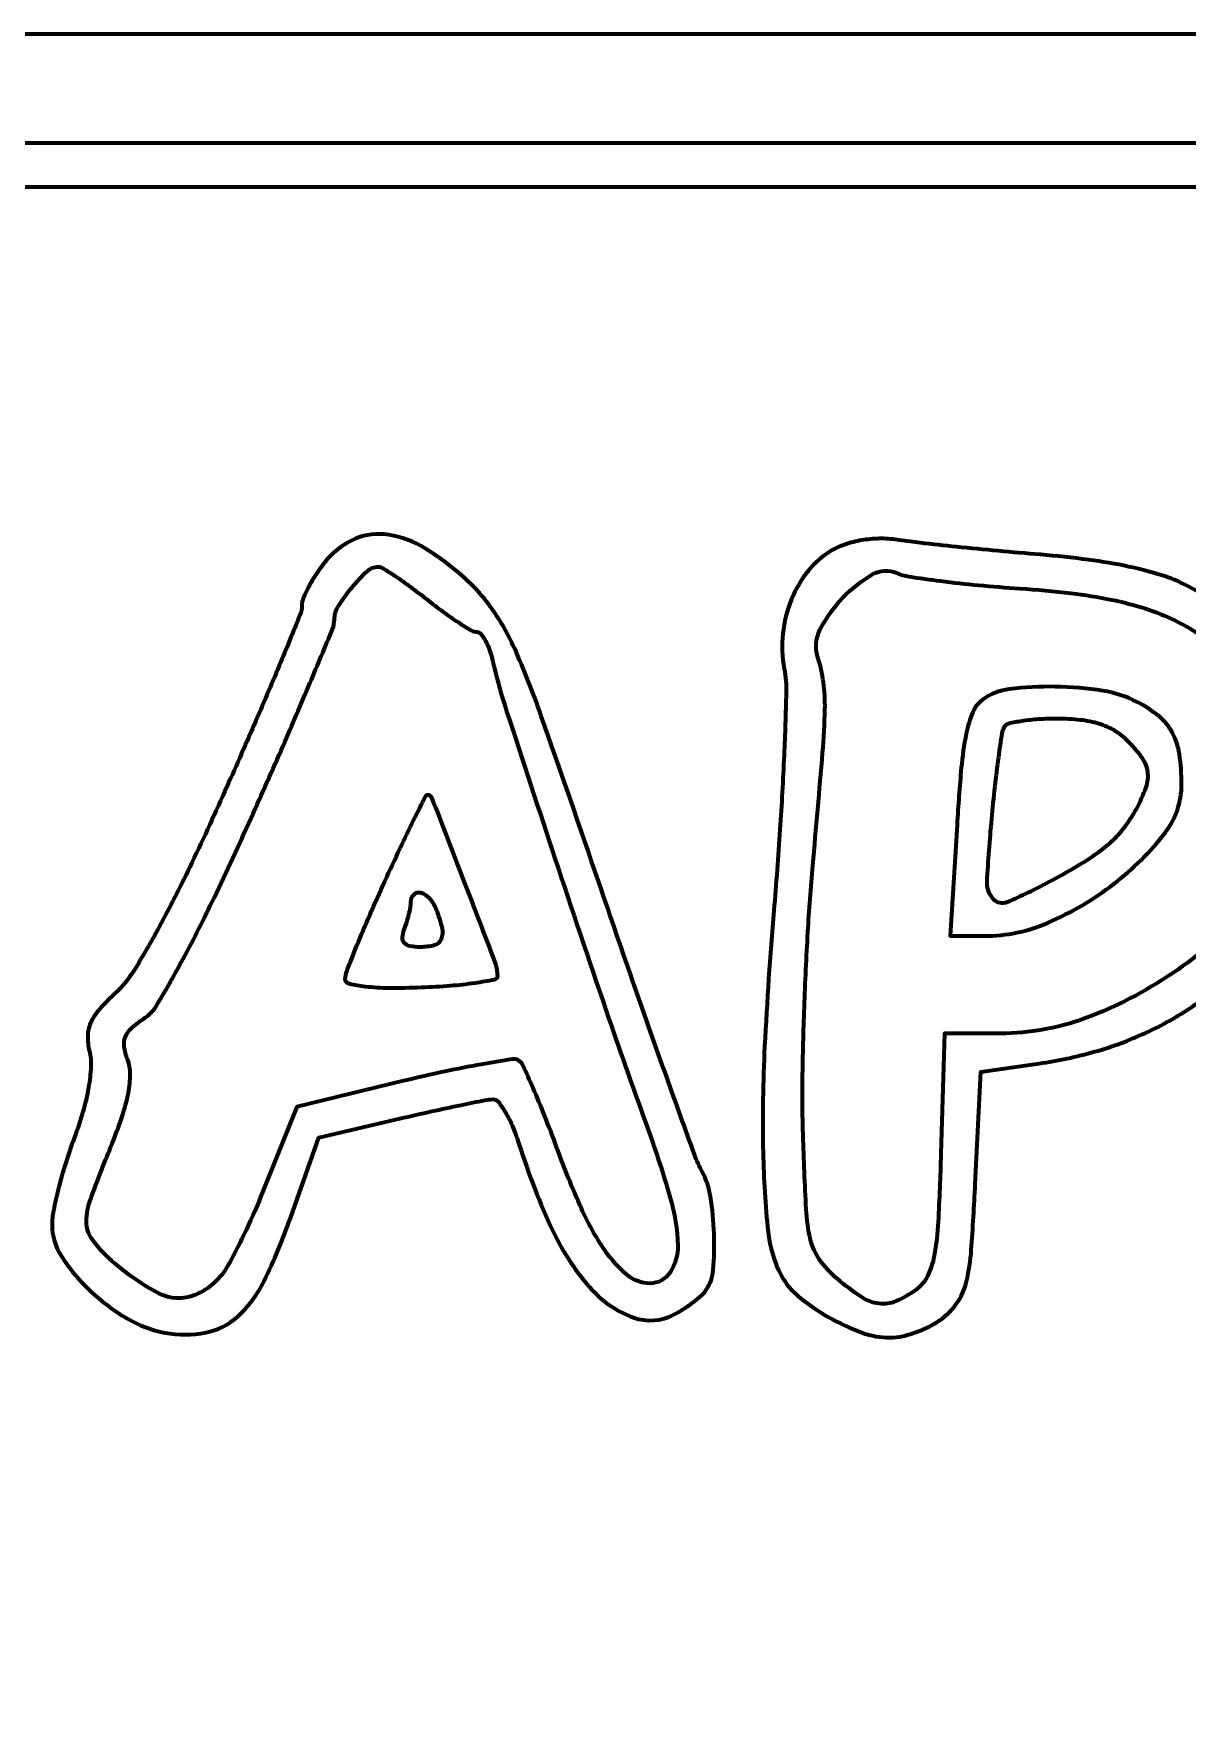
# Model space of a CAD drawing. Extents: x -683.2 to -647, y -482.4 to -428.5.
# Drawn here: x -663.57 to -659.91, y -433.88 to -428.53 of the extents above; entities that cross this region are included whole.
import ezdxf

# ---------------------------------------------------------------- set-up
doc = ezdxf.new("R2010")
doc.units = 0
doc.layers.add('layer0', color=255, linetype='CONTINUOUS', lineweight=100)
doc.layers.add('layer1', color=1, linetype='CONTINUOUS', lineweight=100)

msp = doc.modelspace()

# ---------------------------------------------------------------- linework, layer by layer
at = {"layer": 'layer0'}
for points in [[(-682.6423, -455.2877), (-682.6423, -481.7011), (-665.1423, -481.7011), (-647.6423, -481.7011), (-647.6423, -455.2877), (-647.6423, -428.8742), (-665.1423, -428.8742), (-682.6423, -428.8742), (-682.6423, -455.2877)], [(-676.345, -481.4272), (-676.4146, -481.5635), (-679.4596, -481.5635), (-682.5046, -481.5635), (-682.5046, -455.2877), (-682.5046, -429.0118), (-665.1423, -429.0118), (-647.7799, -429.0118), (-647.7799, -455.2877), (-647.7799, -481.5635), (-650.9962, -481.5635), (-654.2124, -481.5635), (-654.2333, -481.4344)], [(-660.6401, -431.0339), (-660.6615, -431.3865), (-660.5527, -431.3865)], [(-660.5018, -431.6959), (-660.6794, -431.6962), (-660.6911, -432.0776)], [(-660.5823, -432.1728), (-660.5651, -431.8174), (-660.3799, -431.7908)], [(-662.3941, -431.8463), (-662.7324, -431.9277), (-662.8406, -432.1991)], [(-662.7525, -432.2808), (-662.6625, -432.0253), (-662.4053, -431.9654)]]:
    msp.add_lwpolyline(points, dxfattribs=at)
for points, knots in [([(-661.7751, -431.2166), (-661.8355, -431.0396), (-661.8966, -430.8629), (-661.9584, -430.6865), (-661.9584, -430.6865), (-661.9837, -430.6141), (-662.012, -430.5428), (-662.0433, -430.4727), (-662.0433, -430.4727), (-662.063, -430.4286), (-662.0871, -430.3866), (-662.1153, -430.3474), (-662.1153, -430.3474), (-662.1425, -430.3095), (-662.174, -430.2748), (-662.209, -430.2441), (-662.209, -430.2441), (-662.2493, -430.2087), (-662.293, -430.1774), (-662.3394, -430.1505), (-662.3394, -430.1505), (-662.3751, -430.1299), (-662.4148, -430.1173), (-662.4559, -430.1135), (-662.4559, -430.1135), (-662.4908, -430.1103), (-662.5261, -430.1169), (-662.5575, -430.1327), (-662.5575, -430.1327), (-662.5914, -430.1497), (-662.6212, -430.174), (-662.6447, -430.2038), (-662.6447, -430.2038), (-662.6544, -430.2161), (-662.6635, -430.2287), (-662.672, -430.2418), (-662.672, -430.2418), (-662.6803, -430.2544), (-662.688, -430.2674), (-662.6951, -430.2808), (-662.6951, -430.2808), (-662.7011, -430.2921), (-662.7066, -430.3038), (-662.7115, -430.3157), (-662.7115, -430.3157), (-662.7145, -430.3229), (-662.716, -430.3307), (-662.716, -430.3385), (-662.716, -430.3385), (-662.716, -430.3493), (-662.7181, -430.36), (-662.7222, -430.3699), (-662.7222, -430.3699), (-662.7438, -430.4232), (-662.7656, -430.4765), (-662.7877, -430.5297), (-662.7877, -430.5297), (-662.8134, -430.5919), (-662.8397, -430.6538), (-662.8665, -430.7155), (-662.8665, -430.7155), (-662.8972, -430.7863), (-662.9283, -430.857), (-662.9599, -430.9275), (-662.9599, -430.9275), (-662.996, -431.0084), (-663.0333, -431.0887), (-663.0715, -431.1686), (-663.0715, -431.1686), (-663.102, -431.2323), (-663.1341, -431.2952), (-663.1678, -431.3573), (-663.1678, -431.3573), (-663.1935, -431.4048), (-663.2206, -431.4514), (-663.249, -431.4973), (-663.249, -431.4973), (-663.2651, -431.5236), (-663.2849, -431.5475), (-663.3075, -431.5684), (-663.3075, -431.5684), (-663.3254, -431.5849), (-663.3425, -431.6024), (-663.3587, -431.6207), (-663.3587, -431.6207), (-663.3698, -431.6332), (-663.3788, -431.6473), (-663.3856, -431.6625), (-663.3856, -431.6625), (-663.3914, -431.6755), (-663.3945, -431.6895), (-663.3947, -431.7036), (-663.3947, -431.7036), (-663.395, -431.7199), (-663.3931, -431.7361), (-663.3892, -431.7519), (-663.3892, -431.7519), (-663.3852, -431.7677), (-663.3836, -431.784), (-663.3845, -431.8003), (-663.3845, -431.8003), (-663.3857, -431.8225), (-663.3882, -431.8447), (-663.3921, -431.8667), (-663.3921, -431.8667), (-663.3967, -431.8928), (-663.4026, -431.9186), (-663.4099, -431.9441), (-663.4099, -431.9441), (-663.418, -431.9722), (-663.4271, -432), (-663.4374, -432.0273), (-663.4374, -432.0273), (-663.447, -432.0532), (-663.456, -432.0793), (-663.4642, -432.1057), (-663.4642, -432.1057), (-663.4725, -432.1322), (-663.4801, -432.1589), (-663.4869, -432.1858), (-663.4869, -432.1858), (-663.4929, -432.2094), (-663.4983, -432.2332), (-663.5031, -432.257), (-663.5031, -432.257), (-663.506, -432.2722), (-663.5076, -432.2877), (-663.5076, -432.3032), (-663.5076, -432.3032), (-663.5076, -432.3379), (-663.4976, -432.3718), (-663.4787, -432.401), (-663.4787, -432.401), (-663.4532, -432.4403), (-663.4232, -432.4765), (-663.3892, -432.5088), (-663.3892, -432.5088), (-663.353, -432.5433), (-663.313, -432.5735), (-663.27, -432.5989), (-663.27, -432.5989), (-663.2327, -432.621), (-663.1918, -432.6363), (-663.1493, -432.6443), (-663.1493, -432.6443), (-663.1068, -432.6523), (-663.0631, -432.6522), (-663.0207, -432.6439), (-663.0207, -432.6439), (-662.9832, -432.6366), (-662.9484, -432.6191), (-662.9202, -432.5933), (-662.9202, -432.5933), (-662.8851, -432.5612), (-662.8564, -432.5227), (-662.8356, -432.4799), (-662.8356, -432.4799), (-662.8041, -432.4152), (-662.7764, -432.3487), (-662.7525, -432.2808)], [0, 0, 0, 0, 0.025, 0.025, 0.025, 0.025, 0.05, 0.05, 0.05, 0.05, 0.075, 0.075, 0.075, 0.075, 0.1, 0.1, 0.1, 0.1, 0.125, 0.125, 0.125, 0.125, 0.15, 0.15, 0.15, 0.15, 0.175, 0.175, 0.175, 0.175, 0.2, 0.2, 0.2, 0.2, 0.225, 0.225, 0.225, 0.225, 0.25, 0.25, 0.25, 0.25, 0.275, 0.275, 0.275, 0.275, 0.3, 0.3, 0.3, 0.3, 0.325, 0.325, 0.325, 0.325, 0.35, 0.35, 0.35, 0.35, 0.375, 0.375, 0.375, 0.375, 0.4, 0.4, 0.4, 0.4, 0.425, 0.425, 0.425, 0.425, 0.45, 0.45, 0.45, 0.45, 0.475, 0.475, 0.475, 0.475, 0.5, 0.5, 0.5, 0.5, 0.525, 0.525, 0.525, 0.525, 0.55, 0.55, 0.55, 0.55, 0.575, 0.575, 0.575, 0.575, 0.6, 0.6, 0.6, 0.6, 0.625, 0.625, 0.625, 0.625, 0.65, 0.65, 0.65, 0.65, 0.675, 0.675, 0.675, 0.675, 0.7, 0.7, 0.7, 0.7, 0.725, 0.725, 0.725, 0.725, 0.75, 0.75, 0.75, 0.75, 0.775, 0.775, 0.775, 0.775, 0.8, 0.8, 0.8, 0.8, 0.825, 0.825, 0.825, 0.825, 0.85, 0.85, 0.85, 0.85, 0.875, 0.875, 0.875, 0.875, 0.9, 0.9, 0.9, 0.9, 0.925, 0.925, 0.925, 0.925, 0.95, 0.95, 0.95, 0.95, 0.975, 0.975, 0.975, 0.975, 1, 1, 1, 1]), ([(-659.4878, -430.8446), (-659.5029, -430.7259), (-659.5493, -430.6133), (-659.6221, -430.5184), (-659.6221, -430.5184), (-659.6996, -430.4175), (-659.7983, -430.3349), (-659.9112, -430.2765), (-659.9112, -430.2765), (-659.937, -430.2631), (-659.964, -430.252), (-659.9918, -430.2434), (-659.9918, -430.2434), (-660.026, -430.2327), (-660.0607, -430.2236), (-660.0958, -430.2162), (-660.0958, -430.2162), (-660.1379, -430.2072), (-660.1804, -430.2), (-660.2231, -430.1944), (-660.2231, -430.1944), (-660.2739, -430.1877), (-660.3248, -430.1823), (-660.3758, -430.178), (-660.3758, -430.178), (-660.4205, -430.1743), (-660.4651, -430.1704), (-660.5098, -430.1662), (-660.5098, -430.1662), (-660.554, -430.1621), (-660.598, -430.1578), (-660.6421, -430.1532), (-660.6421, -430.1532), (-660.6802, -430.1493), (-660.7184, -430.1452), (-660.7565, -430.1408), (-660.7565, -430.1408), (-660.7787, -430.1383), (-660.801, -430.1353), (-660.8232, -430.1318), (-660.8232, -430.1318), (-660.8417, -430.1289), (-660.8605, -430.1274), (-660.8793, -430.1273), (-660.8793, -430.1273), (-660.8981, -430.1273), (-660.9169, -430.1286), (-660.9355, -430.1314), (-660.9355, -430.1314), (-660.9533, -430.134), (-660.9709, -430.1381), (-660.9881, -430.1436), (-660.9881, -430.1436), (-661.0039, -430.1485), (-661.0191, -430.1551), (-661.0336, -430.1632), (-661.0336, -430.1632), (-661.0627, -430.1796), (-661.0886, -430.2012), (-661.1098, -430.2271), (-661.1098, -430.2271), (-661.1326, -430.255), (-661.1512, -430.2861), (-661.1648, -430.3195), (-661.1648, -430.3195), (-661.179, -430.3542), (-661.1882, -430.3908), (-661.1921, -430.4281), (-661.1921, -430.4281), (-661.196, -430.4653), (-661.1944, -430.5028), (-661.1875, -430.5396), (-661.1875, -430.5396), (-661.1828, -430.5648), (-661.1807, -430.5904), (-661.1814, -430.6161), (-661.1814, -430.6161), (-661.183, -430.6818), (-661.1852, -430.7476), (-661.1881, -430.8133), (-661.1881, -430.8133), (-661.1915, -430.8919), (-661.1958, -430.9704), (-661.201, -431.0489), (-661.201, -431.0489), (-661.2067, -431.1346), (-661.2132, -431.2203), (-661.2205, -431.3059), (-661.2205, -431.3059), (-661.2327, -431.4492), (-661.2424, -431.5928), (-661.2496, -431.7365), (-661.2496, -431.7365), (-661.2553, -431.8485), (-661.2569, -431.9606), (-661.2546, -432.0727), (-661.2546, -432.0727), (-661.2528, -432.1569), (-661.2475, -432.2409), (-661.2386, -432.3246), (-661.2386, -432.3246), (-661.2335, -432.3733), (-661.2191, -432.4206), (-661.196, -432.4638), (-661.196, -432.4638), (-661.1826, -432.489), (-661.1642, -432.5114), (-661.1421, -432.5294), (-661.1421, -432.5294), (-661.1123, -432.5538), (-661.0805, -432.5756), (-661.0471, -432.5946), (-661.0471, -432.5946), (-661.0133, -432.6139), (-660.978, -432.6304), (-660.9414, -432.6438), (-660.9414, -432.6438), (-660.913, -432.6543), (-660.8831, -432.6597), (-660.8528, -432.6597), (-660.8528, -432.6597), (-660.8391, -432.6597), (-660.8255, -432.6581), (-660.8121, -432.655), (-660.8121, -432.655), (-660.7961, -432.6512), (-660.7803, -432.6464), (-660.7648, -432.6405), (-660.7648, -432.6405), (-660.7489, -432.6344), (-660.7335, -432.6273), (-660.7185, -432.6192), (-660.7185, -432.6192), (-660.7052, -432.612), (-660.6925, -432.6036), (-660.6807, -432.5941), (-660.6807, -432.5941), (-660.6631, -432.5797), (-660.6479, -432.5627), (-660.6357, -432.5435), (-660.6357, -432.5435), (-660.6237, -432.5244), (-660.6149, -432.5035), (-660.6098, -432.4816), (-660.6098, -432.4816), (-660.6022, -432.4488), (-660.5971, -432.4154), (-660.5947, -432.3818), (-660.5947, -432.3818), (-660.5898, -432.3122), (-660.5857, -432.2425), (-660.5823, -432.1728)], [0, 0, 0, 0, 0.026316, 0.026316, 0.026316, 0.026316, 0.052632, 0.052632, 0.052632, 0.052632, 0.078947, 0.078947, 0.078947, 0.078947, 0.105263, 0.105263, 0.105263, 0.105263, 0.131579, 0.131579, 0.131579, 0.131579, 0.157895, 0.157895, 0.157895, 0.157895, 0.184211, 0.184211, 0.184211, 0.184211, 0.210526, 0.210526, 0.210526, 0.210526, 0.236842, 0.236842, 0.236842, 0.236842, 0.263158, 0.263158, 0.263158, 0.263158, 0.289474, 0.289474, 0.289474, 0.289474, 0.315789, 0.315789, 0.315789, 0.315789, 0.342105, 0.342105, 0.342105, 0.342105, 0.368421, 0.368421, 0.368421, 0.368421, 0.394737, 0.394737, 0.394737, 0.394737, 0.421053, 0.421053, 0.421053, 0.421053, 0.447368, 0.447368, 0.447368, 0.447368, 0.473684, 0.473684, 0.473684, 0.473684, 0.5, 0.5, 0.5, 0.5, 0.526316, 0.526316, 0.526316, 0.526316, 0.552632, 0.552632, 0.552632, 0.552632, 0.578947, 0.578947, 0.578947, 0.578947, 0.605263, 0.605263, 0.605263, 0.605263, 0.631579, 0.631579, 0.631579, 0.631579, 0.657895, 0.657895, 0.657895, 0.657895, 0.684211, 0.684211, 0.684211, 0.684211, 0.710526, 0.710526, 0.710526, 0.710526, 0.736842, 0.736842, 0.736842, 0.736842, 0.763158, 0.763158, 0.763158, 0.763158, 0.789474, 0.789474, 0.789474, 0.789474, 0.815789, 0.815789, 0.815789, 0.815789, 0.842105, 0.842105, 0.842105, 0.842105, 0.868421, 0.868421, 0.868421, 0.868421, 0.894737, 0.894737, 0.894737, 0.894737, 0.921053, 0.921053, 0.921053, 0.921053, 0.947368, 0.947368, 0.947368, 0.947368, 0.973684, 0.973684, 0.973684, 0.973684, 1, 1, 1, 1]), ([(-662.8406, -432.1991), (-662.8723, -432.2787), (-662.909, -432.3561), (-662.9504, -432.4311), (-662.9504, -432.4311), (-662.9733, -432.4726), (-663.0094, -432.5053), (-663.0529, -432.524), (-663.0529, -432.524), (-663.0908, -432.5404), (-663.1342, -432.5385), (-663.1705, -432.5191), (-663.1705, -432.5191), (-663.227, -432.4889), (-663.2795, -432.4518), (-663.3269, -432.4086), (-663.3269, -432.4086), (-663.3474, -432.39), (-663.3658, -432.3691), (-663.3818, -432.3465), (-663.3818, -432.3465), (-663.3929, -432.3308), (-663.3988, -432.3119), (-663.3985, -432.2926), (-663.3985, -432.2926), (-663.3982, -432.2676), (-663.3936, -432.2428), (-663.385, -432.2193), (-663.385, -432.2193), (-663.3649, -432.1645), (-663.3439, -432.1101), (-663.322, -432.056), (-663.322, -432.056), (-663.3089, -432.024), (-663.2968, -431.9916), (-663.2858, -431.9589), (-663.2858, -431.9589), (-663.2774, -431.9342), (-663.2708, -431.909), (-663.2658, -431.8834), (-663.2658, -431.8834), (-663.262, -431.8638), (-663.2601, -431.8439), (-663.26, -431.824), (-663.26, -431.824), (-663.2599, -431.8081), (-663.2628, -431.7924), (-663.2684, -431.7776), (-663.2684, -431.7776), (-663.2734, -431.7646), (-663.2769, -431.7511), (-663.2789, -431.7373), (-663.2789, -431.7373), (-663.2803, -431.727), (-663.2792, -431.7164), (-663.2754, -431.7067), (-663.2754, -431.7067), (-663.2714, -431.6964), (-663.265, -431.6871), (-663.2568, -431.6797), (-663.2568, -431.6797), (-663.2451, -431.6689), (-663.2324, -431.6591), (-663.2191, -431.6504), (-663.2191, -431.6504), (-663.2003, -431.6381), (-663.1845, -431.6216), (-663.173, -431.6022), (-663.173, -431.6022), (-663.1451, -431.5553), (-663.1183, -431.5077), (-663.0925, -431.4596), (-663.0925, -431.4596), (-663.0582, -431.3958), (-663.0255, -431.3312), (-662.9944, -431.2659), (-662.9944, -431.2659), (-662.9542, -431.1818), (-662.915, -431.0972), (-662.8768, -431.0122), (-662.8768, -431.0122), (-662.8427, -430.9364), (-662.809, -430.8604), (-662.7756, -430.7843), (-662.7756, -430.7843), (-662.7467, -430.7182), (-662.7183, -430.652), (-662.6904, -430.5855), (-662.6904, -430.5855), (-662.6663, -430.5283), (-662.6425, -430.4711), (-662.6187, -430.4138), (-662.6187, -430.4138), (-662.6148, -430.4042), (-662.6128, -430.3941), (-662.6128, -430.3838), (-662.6128, -430.3838), (-662.6128, -430.3691), (-662.6086, -430.3547), (-662.6008, -430.3423), (-662.6008, -430.3423), (-662.5878, -430.3215), (-662.5735, -430.3016), (-662.5579, -430.2828), (-662.5579, -430.2828), (-662.5425, -430.2641), (-662.526, -430.2465), (-662.5084, -430.2299), (-662.5084, -430.2299), (-662.4993, -430.2212), (-662.4871, -430.2164), (-662.4745, -430.2164), (-662.4745, -430.2164), (-662.4692, -430.2164), (-662.464, -430.2179), (-662.4595, -430.2207), (-662.4595, -430.2207), (-662.4459, -430.2291), (-662.4324, -430.2378), (-662.4191, -430.2467), (-662.4191, -430.2467), (-662.4031, -430.2574), (-662.3873, -430.2686), (-662.3718, -430.2801), (-662.3718, -430.2801), (-662.3544, -430.2929), (-662.3372, -430.3062), (-662.3203, -430.3196), (-662.3203, -430.3196), (-662.3032, -430.3331), (-662.2859, -430.3463), (-662.2684, -430.3592), (-662.2684, -430.3592), (-662.2526, -430.3707), (-662.2364, -430.3818), (-662.22, -430.3925), (-662.22, -430.3925), (-662.2064, -430.4013), (-662.1926, -430.4099), (-662.1787, -430.4181), (-662.1787, -430.4181), (-662.1735, -430.4212), (-662.1674, -430.4229), (-662.1613, -430.4229), (-662.1613, -430.4229), (-662.1564, -430.4229), (-662.1517, -430.4251), (-662.1487, -430.429), (-662.1487, -430.429), (-662.1433, -430.4358), (-662.1385, -430.443), (-662.1345, -430.4507), (-662.1345, -430.4507), (-662.1292, -430.4605), (-662.1247, -430.4707), (-662.121, -430.4813), (-662.121, -430.4813), (-662.1169, -430.4931), (-662.1135, -430.5052), (-662.1107, -430.5175), (-662.1107, -430.5175), (-662.0985, -430.5706), (-662.084, -430.6231), (-662.0671, -430.6749), (-662.0671, -430.6749), (-662.0162, -430.8316), (-661.9648, -430.9881), (-661.913, -431.1445), (-661.913, -431.1445), (-661.913, -431.1445), (-661.913, -431.1445), (-661.913, -431.1445)], [0, 0, 0, 0, 0.023256, 0.023256, 0.023256, 0.023256, 0.046512, 0.046512, 0.046512, 0.046512, 0.069767, 0.069767, 0.069767, 0.069767, 0.093023, 0.093023, 0.093023, 0.093023, 0.116279, 0.116279, 0.116279, 0.116279, 0.139535, 0.139535, 0.139535, 0.139535, 0.162791, 0.162791, 0.162791, 0.162791, 0.186047, 0.186047, 0.186047, 0.186047, 0.209302, 0.209302, 0.209302, 0.209302, 0.232558, 0.232558, 0.232558, 0.232558, 0.255814, 0.255814, 0.255814, 0.255814, 0.27907, 0.27907, 0.27907, 0.27907, 0.302326, 0.302326, 0.302326, 0.302326, 0.325581, 0.325581, 0.325581, 0.325581, 0.348837, 0.348837, 0.348837, 0.348837, 0.372093, 0.372093, 0.372093, 0.372093, 0.395349, 0.395349, 0.395349, 0.395349, 0.418605, 0.418605, 0.418605, 0.418605, 0.44186, 0.44186, 0.44186, 0.44186, 0.465116, 0.465116, 0.465116, 0.465116, 0.488372, 0.488372, 0.488372, 0.488372, 0.511628, 0.511628, 0.511628, 0.511628, 0.534884, 0.534884, 0.534884, 0.534884, 0.55814, 0.55814, 0.55814, 0.55814, 0.581395, 0.581395, 0.581395, 0.581395, 0.604651, 0.604651, 0.604651, 0.604651, 0.627907, 0.627907, 0.627907, 0.627907, 0.651163, 0.651163, 0.651163, 0.651163, 0.674419, 0.674419, 0.674419, 0.674419, 0.697674, 0.697674, 0.697674, 0.697674, 0.72093, 0.72093, 0.72093, 0.72093, 0.744186, 0.744186, 0.744186, 0.744186, 0.767442, 0.767442, 0.767442, 0.767442, 0.790698, 0.790698, 0.790698, 0.790698, 0.813953, 0.813953, 0.813953, 0.813953, 0.837209, 0.837209, 0.837209, 0.837209, 0.860465, 0.860465, 0.860465, 0.860465, 0.883721, 0.883721, 0.883721, 0.883721, 0.906977, 0.906977, 0.906977, 0.906977, 0.930233, 0.930233, 0.930233, 0.930233, 0.953488, 0.953488, 0.953488, 0.953488, 0.976744, 0.976744, 0.976744, 0.976744, 1, 1, 1, 1]), ([(-660.6911, -432.0776), (-660.6933, -432.1492), (-660.6962, -432.2207), (-660.6998, -432.2922), (-660.6998, -432.2922), (-660.7017, -432.3286), (-660.7059, -432.3647), (-660.7125, -432.4006), (-660.7125, -432.4006), (-660.7165, -432.4229), (-660.7237, -432.4446), (-660.7337, -432.4651), (-660.7337, -432.4651), (-660.742, -432.482), (-660.7543, -432.4967), (-660.7695, -432.5078), (-660.7695, -432.5078), (-660.7896, -432.5224), (-660.8112, -432.5348), (-660.8339, -432.5446), (-660.8339, -432.5446), (-660.8508, -432.5519), (-660.8693, -432.5545), (-660.8874, -432.552), (-660.8874, -432.552), (-660.9075, -432.5493), (-660.9266, -432.542), (-660.9435, -432.5308), (-660.9435, -432.5308), (-660.9699, -432.5133), (-660.9952, -432.4942), (-661.0192, -432.4736), (-661.0192, -432.4736), (-661.0402, -432.4556), (-661.059, -432.4352), (-661.0753, -432.4128), (-661.0753, -432.4128), (-661.0889, -432.3941), (-661.0986, -432.3729), (-661.104, -432.3503), (-661.104, -432.3503), (-661.1117, -432.3182), (-661.1164, -432.2855), (-661.118, -432.2526), (-661.118, -432.2526), (-661.1221, -432.1743), (-661.1254, -432.0959), (-661.1279, -432.0176), (-661.1279, -432.0176), (-661.1298, -431.9586), (-661.1304, -431.8995), (-661.1296, -431.8405), (-661.1296, -431.8405), (-661.1285, -431.7645), (-661.1266, -431.6886), (-661.1238, -431.6126), (-661.1238, -431.6126), (-661.121, -431.5332), (-661.1172, -431.4538), (-661.1126, -431.3745), (-661.1126, -431.3745), (-661.1085, -431.3038), (-661.1033, -431.2333), (-661.097, -431.1628), (-661.097, -431.1628), (-661.0863, -431.0438), (-661.076, -430.9247), (-661.0659, -430.8057), (-661.0659, -430.8057), (-661.0621, -430.7599), (-661.0596, -430.7141), (-661.0585, -430.6683), (-661.0585, -430.6683), (-661.0579, -430.6397), (-661.0595, -430.6111), (-661.0634, -430.5827), (-661.0634, -430.5827), (-661.0671, -430.5551), (-661.0732, -430.5279), (-661.0817, -430.5014), (-661.0817, -430.5014), (-661.0906, -430.4733), (-661.088, -430.4429), (-661.0745, -430.4167), (-661.0745, -430.4167), (-661.0554, -430.3798), (-661.0311, -430.3456), (-661.0025, -430.3153), (-661.0025, -430.3153), (-660.9747, -430.2859), (-660.9428, -430.2606), (-660.9078, -430.2402), (-660.9078, -430.2402), (-660.8843, -430.2266), (-660.8558, -430.225), (-660.8311, -430.2361), (-660.8311, -430.2361), (-660.8185, -430.2416), (-660.8054, -430.2455), (-660.7918, -430.2476), (-660.7918, -430.2476), (-660.7586, -430.2526), (-660.7254, -430.2573), (-660.6921, -430.2615), (-660.6921, -430.2615), (-660.6522, -430.2665), (-660.6123, -430.2709), (-660.5723, -430.2747), (-660.5723, -430.2747), (-660.5287, -430.2788), (-660.4852, -430.2823), (-660.4416, -430.2853), (-660.4416, -430.2853), (-660.3872, -430.2891), (-660.3329, -430.2941), (-660.2788, -430.3003), (-660.2788, -430.3003), (-660.2356, -430.3053), (-660.1926, -430.3122), (-660.15, -430.321), (-660.15, -430.321), (-660.1139, -430.3284), (-660.0782, -430.3378), (-660.0432, -430.3491), (-660.0432, -430.3491), (-660.0109, -430.3595), (-659.9794, -430.3721), (-659.9489, -430.3869), (-659.9489, -430.3869), (-659.8839, -430.4183), (-659.8246, -430.4604), (-659.7736, -430.5114), (-659.7736, -430.5114), (-659.7231, -430.5618), (-659.6818, -430.6206), (-659.6516, -430.6851), (-659.6516, -430.6851), (-659.6215, -430.7491), (-659.6029, -430.8178), (-659.5967, -430.8882), (-659.5967, -430.8882), (-659.5967, -430.8882), (-659.5967, -430.8882), (-659.5967, -430.8882)], [0, 0, 0, 0, 0.027778, 0.027778, 0.027778, 0.027778, 0.055556, 0.055556, 0.055556, 0.055556, 0.083333, 0.083333, 0.083333, 0.083333, 0.111111, 0.111111, 0.111111, 0.111111, 0.138889, 0.138889, 0.138889, 0.138889, 0.166667, 0.166667, 0.166667, 0.166667, 0.194444, 0.194444, 0.194444, 0.194444, 0.222222, 0.222222, 0.222222, 0.222222, 0.25, 0.25, 0.25, 0.25, 0.277778, 0.277778, 0.277778, 0.277778, 0.305556, 0.305556, 0.305556, 0.305556, 0.333333, 0.333333, 0.333333, 0.333333, 0.361111, 0.361111, 0.361111, 0.361111, 0.388889, 0.388889, 0.388889, 0.388889, 0.416667, 0.416667, 0.416667, 0.416667, 0.444444, 0.444444, 0.444444, 0.444444, 0.472222, 0.472222, 0.472222, 0.472222, 0.5, 0.5, 0.5, 0.5, 0.527778, 0.527778, 0.527778, 0.527778, 0.555556, 0.555556, 0.555556, 0.555556, 0.583333, 0.583333, 0.583333, 0.583333, 0.611111, 0.611111, 0.611111, 0.611111, 0.638889, 0.638889, 0.638889, 0.638889, 0.666667, 0.666667, 0.666667, 0.666667, 0.694444, 0.694444, 0.694444, 0.694444, 0.722222, 0.722222, 0.722222, 0.722222, 0.75, 0.75, 0.75, 0.75, 0.777778, 0.777778, 0.777778, 0.777778, 0.805556, 0.805556, 0.805556, 0.805556, 0.833333, 0.833333, 0.833333, 0.833333, 0.861111, 0.861111, 0.861111, 0.861111, 0.888889, 0.888889, 0.888889, 0.888889, 0.916667, 0.916667, 0.916667, 0.916667, 0.944444, 0.944444, 0.944444, 0.944444, 0.972222, 0.972222, 0.972222, 0.972222, 1, 1, 1, 1]), ([(-659.9284, -430.9063), (-659.9284, -430.874), (-659.9307, -430.8417), (-659.9354, -430.8098), (-659.9354, -430.8098), (-659.9388, -430.7861), (-659.9464, -430.7631), (-659.9578, -430.742), (-659.9578, -430.742), (-659.9683, -430.7223), (-659.9827, -430.7048), (-660, -430.6905), (-660, -430.6905), (-660.0212, -430.6731), (-660.0441, -430.6579), (-660.0685, -430.6453), (-660.0685, -430.6453), (-660.1027, -430.6276), (-660.1395, -430.6155), (-660.1775, -430.6095), (-660.1775, -430.6095), (-660.2275, -430.6016), (-660.278, -430.5973), (-660.3286, -430.5965), (-660.3286, -430.5965), (-660.3773, -430.5958), (-660.4261, -430.5985), (-660.4744, -430.6045), (-660.4744, -430.6045), (-660.5052, -430.6083), (-660.5344, -430.6199), (-660.5594, -430.6382), (-660.5594, -430.6382), (-660.5729, -430.648), (-660.5835, -430.6614), (-660.5899, -430.6769), (-660.5899, -430.6769), (-660.5991, -430.6989), (-660.6061, -430.7217), (-660.6108, -430.7451), (-660.6108, -430.7451), (-660.6181, -430.7808), (-660.6234, -430.8169), (-660.6266, -430.8533), (-660.6266, -430.8533), (-660.6319, -430.9134), (-660.6364, -430.9737), (-660.6401, -431.0339)], [0, 0, 0, 0, 0.083333, 0.083333, 0.083333, 0.083333, 0.166667, 0.166667, 0.166667, 0.166667, 0.25, 0.25, 0.25, 0.25, 0.333333, 0.333333, 0.333333, 0.333333, 0.416667, 0.416667, 0.416667, 0.416667, 0.5, 0.5, 0.5, 0.5, 0.583333, 0.583333, 0.583333, 0.583333, 0.666667, 0.666667, 0.666667, 0.666667, 0.75, 0.75, 0.75, 0.75, 0.833333, 0.833333, 0.833333, 0.833333, 0.916667, 0.916667, 0.916667, 0.916667, 1, 1, 1, 1]), ([(-660.0409, -430.9152), (-660.0495, -430.9389), (-660.0598, -430.962), (-660.0717, -430.9844), (-660.0717, -430.9844), (-660.0836, -431.0066), (-660.0975, -431.0277), (-660.1133, -431.0473), (-660.1133, -431.0473), (-660.1288, -431.0667), (-660.1462, -431.0844), (-660.1653, -431.1002), (-660.1653, -431.1002), (-660.1883, -431.1194), (-660.2128, -431.1369), (-660.2384, -431.1525), (-660.2384, -431.1525), (-660.2746, -431.1744), (-660.3113, -431.1953), (-660.3486, -431.2152), (-660.3486, -431.2152), (-660.3915, -431.2381), (-660.4354, -431.2592), (-660.4801, -431.2784), (-660.4801, -431.2784), (-660.4961, -431.2853), (-660.5147, -431.2814), (-660.5265, -431.2686), (-660.5265, -431.2686), (-660.5399, -431.2539), (-660.5469, -431.2344), (-660.5458, -431.2145), (-660.5458, -431.2145), (-660.5422, -431.1484), (-660.5373, -431.0824), (-660.5312, -431.0165), (-660.5312, -431.0165), (-660.528, -430.9818), (-660.5244, -430.9471), (-660.5205, -430.9124), (-660.5205, -430.9124), (-660.5171, -430.8818), (-660.5132, -430.8511), (-660.509, -430.8206), (-660.509, -430.8206), (-660.5055, -430.7949), (-660.5017, -430.7692), (-660.4978, -430.7435), (-660.4978, -430.7435), (-660.4967, -430.7366), (-660.4943, -430.7299), (-660.4907, -430.724), (-660.4907, -430.724), (-660.4875, -430.7189), (-660.4825, -430.7152), (-660.4767, -430.7139), (-660.4767, -430.7139), (-660.4628, -430.7106), (-660.4488, -430.7079), (-660.4347, -430.7057), (-660.4347, -430.7057), (-660.4172, -430.7031), (-660.3995, -430.7012), (-660.3818, -430.7), (-660.3818, -430.7), (-660.362, -430.6988), (-660.342, -430.6982), (-660.3221, -430.6982), (-660.3221, -430.6982), (-660.2976, -430.6982), (-660.2731, -430.6995), (-660.2487, -430.7022), (-660.2487, -430.7022), (-660.2285, -430.7044), (-660.2086, -430.7085), (-660.1893, -430.7145), (-660.1893, -430.7145), (-660.1724, -430.7198), (-660.1561, -430.727), (-660.1408, -430.7359), (-660.1408, -430.7359), (-660.1261, -430.7445), (-660.1125, -430.7549), (-660.1005, -430.767), (-660.1005, -430.767), (-660.0834, -430.7841), (-660.0676, -430.8026), (-660.0534, -430.8221), (-660.0534, -430.8221), (-660.0438, -430.8352), (-660.0377, -430.8505), (-660.0356, -430.8666), (-660.0356, -430.8666), (-660.0334, -430.883), (-660.0352, -430.8996), (-660.0409, -430.9152), (-660.0409, -430.9152), (-660.0409, -430.9152), (-660.0409, -430.9152), (-660.0409, -430.9152)], [0, 0, 0, 0, 0.04, 0.04, 0.04, 0.04, 0.08, 0.08, 0.08, 0.08, 0.12, 0.12, 0.12, 0.12, 0.16, 0.16, 0.16, 0.16, 0.2, 0.2, 0.2, 0.2, 0.24, 0.24, 0.24, 0.24, 0.28, 0.28, 0.28, 0.28, 0.32, 0.32, 0.32, 0.32, 0.36, 0.36, 0.36, 0.36, 0.4, 0.4, 0.4, 0.4, 0.44, 0.44, 0.44, 0.44, 0.48, 0.48, 0.48, 0.48, 0.52, 0.52, 0.52, 0.52, 0.56, 0.56, 0.56, 0.56, 0.6, 0.6, 0.6, 0.6, 0.64, 0.64, 0.64, 0.64, 0.68, 0.68, 0.68, 0.68, 0.72, 0.72, 0.72, 0.72, 0.76, 0.76, 0.76, 0.76, 0.8, 0.8, 0.8, 0.8, 0.84, 0.84, 0.84, 0.84, 0.88, 0.88, 0.88, 0.88, 0.92, 0.92, 0.92, 0.92, 0.96, 0.96, 0.96, 0.96, 1, 1, 1, 1]), ([(-660.3799, -431.7908), (-660.3203, -431.7823), (-660.2611, -431.7697), (-660.2031, -431.7533), (-660.2031, -431.7533), (-660.148, -431.7377), (-660.0942, -431.7178), (-660.0422, -431.6938), (-660.0422, -431.6938), (-659.9908, -431.67), (-659.9413, -431.6422), (-659.8942, -431.6105), (-659.8942, -431.6105), (-659.8454, -431.5778), (-659.799, -431.5416), (-659.7554, -431.5022), (-659.7554, -431.5022), (-659.6607, -431.4168), (-659.5859, -431.3118), (-659.5361, -431.1945), (-659.5361, -431.1945), (-659.4893, -431.0842), (-659.4727, -430.9634), (-659.4878, -430.8446), (-659.4878, -430.8446), (-659.4878, -430.8446), (-659.4878, -430.8446), (-659.4878, -430.8446)], [0, 0, 0, 0, 0.142857, 0.142857, 0.142857, 0.142857, 0.285714, 0.285714, 0.285714, 0.285714, 0.428571, 0.428571, 0.428571, 0.428571, 0.571429, 0.571429, 0.571429, 0.571429, 0.714286, 0.714286, 0.714286, 0.714286, 0.857143, 0.857143, 0.857143, 0.857143, 1, 1, 1, 1]), ([(-660.5527, -431.3865), (-660.4839, -431.3865), (-660.4158, -431.3723), (-660.3527, -431.345), (-660.3527, -431.345), (-660.278, -431.3126), (-660.2075, -431.2711), (-660.143, -431.2214), (-660.143, -431.2214), (-660.0823, -431.1748), (-660.0279, -431.1205), (-659.981, -431.06), (-659.981, -431.06), (-659.9469, -431.0161), (-659.9284, -430.9619), (-659.9284, -430.9063), (-659.9284, -430.9063), (-659.9284, -430.9063), (-659.9284, -430.9063), (-659.9284, -430.9063)], [0, 0, 0, 0, 0.2, 0.2, 0.2, 0.2, 0.4, 0.4, 0.4, 0.4, 0.6, 0.6, 0.6, 0.6, 0.8, 0.8, 0.8, 0.8, 1, 1, 1, 1]), ([(-659.5967, -430.8882), (-659.5905, -430.9586), (-659.5967, -431.0295), (-659.6151, -431.0977), (-659.6151, -431.0977), (-659.636, -431.1756), (-659.6751, -431.2474), (-659.7292, -431.3073), (-659.7292, -431.3073), (-659.7966, -431.3819), (-659.8729, -431.4481), (-659.9563, -431.5044), (-659.9563, -431.5044), (-660.043, -431.5628), (-660.1362, -431.6108), (-660.2342, -431.6473), (-660.2342, -431.6473), (-660.3198, -431.6793), (-660.4105, -431.6957), (-660.5018, -431.6959)], [0, 0, 0, 0, 0.2, 0.2, 0.2, 0.2, 0.4, 0.4, 0.4, 0.4, 0.6, 0.6, 0.6, 0.6, 0.8, 0.8, 0.8, 0.8, 1, 1, 1, 1]), ([(-662.2023, -431.2139), (-662.2364, -431.1252), (-662.2706, -431.0366), (-662.3049, -430.948), (-662.3049, -430.948), (-662.3069, -430.9426), (-662.3122, -430.9391), (-662.318, -430.9391), (-662.318, -430.9391), (-662.3204, -430.9391), (-662.3225, -430.9404), (-662.3236, -430.9426), (-662.3236, -430.9426), (-662.3364, -430.9682), (-662.3491, -430.9939), (-662.3618, -431.0196), (-662.3618, -431.0196), (-662.3762, -431.0489), (-662.3904, -431.0784), (-662.4044, -431.108), (-662.4044, -431.108), (-662.4208, -431.1429), (-662.4371, -431.1779), (-662.4531, -431.2131), (-662.4531, -431.2131), (-662.4694, -431.2488), (-662.4854, -431.2846), (-662.5011, -431.3207), (-662.5011, -431.3207), (-662.515, -431.3527), (-662.5285, -431.3849), (-662.5416, -431.4172), (-662.5416, -431.4172), (-662.5526, -431.4444), (-662.5633, -431.4716), (-662.5739, -431.499), (-662.5739, -431.499), (-662.5768, -431.5067), (-662.5784, -431.515), (-662.5784, -431.5233), (-662.5784, -431.5233), (-662.5784, -431.5305), (-662.5734, -431.5368), (-662.5663, -431.5385), (-662.5663, -431.5385), (-662.5494, -431.5426), (-662.5321, -431.5456), (-662.5148, -431.5476), (-662.5148, -431.5476), (-662.4897, -431.5504), (-662.4646, -431.5519), (-662.4394, -431.5521), (-662.4394, -431.5521), (-662.4055, -431.5523), (-662.3715, -431.5517), (-662.3375, -431.5504), (-662.3375, -431.5504), (-662.3067, -431.5493), (-662.2759, -431.5475), (-662.2452, -431.545), (-662.2452, -431.545), (-662.2192, -431.5429), (-662.1932, -431.54), (-662.1674, -431.5361), (-662.1674, -431.5361), (-662.1468, -431.533), (-662.1262, -431.5295), (-662.1057, -431.5255), (-662.1057, -431.5255), (-662.1005, -431.5244), (-662.0966, -431.5198), (-662.0966, -431.5144), (-662.0966, -431.5144), (-662.0966, -431.499), (-662.0994, -431.4836), (-662.1049, -431.4692), (-662.1049, -431.4692), (-662.1371, -431.384), (-662.1696, -431.2989), (-662.2023, -431.2139), (-662.2023, -431.2139), (-662.2023, -431.2139), (-662.2023, -431.2139), (-662.2023, -431.2139)], [0, 0, 0, 0, 0.047619, 0.047619, 0.047619, 0.047619, 0.095238, 0.095238, 0.095238, 0.095238, 0.142857, 0.142857, 0.142857, 0.142857, 0.190476, 0.190476, 0.190476, 0.190476, 0.238095, 0.238095, 0.238095, 0.238095, 0.285714, 0.285714, 0.285714, 0.285714, 0.333333, 0.333333, 0.333333, 0.333333, 0.380952, 0.380952, 0.380952, 0.380952, 0.428571, 0.428571, 0.428571, 0.428571, 0.47619, 0.47619, 0.47619, 0.47619, 0.52381, 0.52381, 0.52381, 0.52381, 0.571429, 0.571429, 0.571429, 0.571429, 0.619048, 0.619048, 0.619048, 0.619048, 0.666667, 0.666667, 0.666667, 0.666667, 0.714286, 0.714286, 0.714286, 0.714286, 0.761905, 0.761905, 0.761905, 0.761905, 0.809524, 0.809524, 0.809524, 0.809524, 0.857143, 0.857143, 0.857143, 0.857143, 0.904762, 0.904762, 0.904762, 0.904762, 0.952381, 0.952381, 0.952381, 0.952381, 1, 1, 1, 1]), ([(-661.913, -431.1445), (-661.8603, -431.3035), (-661.8068, -431.4624), (-661.7527, -431.621), (-661.7527, -431.621), (-661.7117, -431.7411), (-661.6695, -431.8607), (-661.6261, -431.98), (-661.6261, -431.98), (-661.5977, -432.058), (-661.5719, -432.1368), (-661.5488, -432.2165), (-661.5488, -432.2165), (-661.5344, -432.2659), (-661.5264, -432.3169), (-661.5251, -432.3683), (-661.5251, -432.3683), (-661.5243, -432.3984), (-661.5327, -432.428), (-661.5491, -432.4532), (-661.5491, -432.4532), (-661.5632, -432.4748), (-661.5872, -432.4878), (-661.6129, -432.4878), (-661.6129, -432.4878), (-661.639, -432.4878), (-661.6642, -432.4786), (-661.6843, -432.4618), (-661.6843, -432.4618), (-661.7117, -432.4388), (-661.7358, -432.4122), (-661.7561, -432.3827), (-661.7561, -432.3827), (-661.7847, -432.3409), (-661.8095, -432.2967), (-661.8302, -432.2504), (-661.8302, -432.2504), (-661.8587, -432.1866), (-661.8849, -432.1218), (-661.9089, -432.0561), (-661.9089, -432.0561), (-661.9211, -432.0225), (-661.9338, -431.9891), (-661.947, -431.9558), (-661.947, -431.9558), (-661.9586, -431.9265), (-661.9706, -431.8974), (-661.9833, -431.8686), (-661.9833, -431.8686), (-661.9938, -431.8445), (-662.0047, -431.8205), (-662.0158, -431.7966), (-662.0158, -431.7966), (-662.0187, -431.7902), (-662.0236, -431.7848), (-662.0295, -431.7811), (-662.0295, -431.7811), (-662.0356, -431.7773), (-662.0429, -431.7759), (-662.05, -431.777), (-662.05, -431.777), (-662.0825, -431.7823), (-662.1151, -431.7878), (-662.1475, -431.7936), (-662.1475, -431.7936), (-662.1859, -431.8005), (-662.2243, -431.808), (-662.2625, -431.8163), (-662.2625, -431.8163), (-662.3065, -431.8258), (-662.3503, -431.8358), (-662.3941, -431.8463)], [0, 0, 0, 0, 0.055556, 0.055556, 0.055556, 0.055556, 0.111111, 0.111111, 0.111111, 0.111111, 0.166667, 0.166667, 0.166667, 0.166667, 0.222222, 0.222222, 0.222222, 0.222222, 0.277778, 0.277778, 0.277778, 0.277778, 0.333333, 0.333333, 0.333333, 0.333333, 0.388889, 0.388889, 0.388889, 0.388889, 0.444444, 0.444444, 0.444444, 0.444444, 0.5, 0.5, 0.5, 0.5, 0.555556, 0.555556, 0.555556, 0.555556, 0.611111, 0.611111, 0.611111, 0.611111, 0.666667, 0.666667, 0.666667, 0.666667, 0.722222, 0.722222, 0.722222, 0.722222, 0.777778, 0.777778, 0.777778, 0.777778, 0.833333, 0.833333, 0.833333, 0.833333, 0.888889, 0.888889, 0.888889, 0.888889, 0.944444, 0.944444, 0.944444, 0.944444, 1, 1, 1, 1]), ([(-662.4053, -431.9654), (-662.3716, -431.9576), (-662.3379, -431.9499), (-662.3041, -431.9424), (-662.3041, -431.9424), (-662.2737, -431.9356), (-662.2432, -431.929), (-662.2127, -431.9227), (-662.2127, -431.9227), (-662.1871, -431.9174), (-662.1614, -431.9122), (-662.1358, -431.907), (-662.1358, -431.907), (-662.1275, -431.9054), (-662.1191, -431.9044), (-662.1107, -431.9041), (-662.1107, -431.9041), (-662.1039, -431.9039), (-662.0975, -431.9069), (-662.0934, -431.9122), (-662.0934, -431.9122), (-662.085, -431.923), (-662.0775, -431.9343), (-662.0706, -431.9461), (-662.0706, -431.9461), (-662.0619, -431.9612), (-662.0541, -431.9769), (-662.0474, -431.993), (-662.0474, -431.993), (-662.0398, -432.0114), (-662.033, -432.03), (-662.027, -432.049), (-662.027, -432.049), (-661.9974, -432.1427), (-661.9617, -432.2343), (-661.9199, -432.3232), (-661.9199, -432.3232), (-661.888, -432.391), (-661.8461, -432.4536), (-661.7957, -432.5089), (-661.7957, -432.5089), (-661.76, -432.5481), (-661.7152, -432.578), (-661.6652, -432.5959), (-661.6652, -432.5959), (-661.6231, -432.611), (-661.5766, -432.6077), (-661.537, -432.5869), (-661.537, -432.5869), (-661.5263, -432.5812), (-661.5158, -432.5751), (-661.5056, -432.5686), (-661.5056, -432.5686), (-661.4952, -432.5618), (-661.485, -432.5547), (-661.4751, -432.5471), (-661.4751, -432.5471), (-661.4663, -432.5403), (-661.4578, -432.5332), (-661.4495, -432.5257), (-661.4495, -432.5257), (-661.4438, -432.5206), (-661.4388, -432.5148), (-661.4346, -432.5084), (-661.4346, -432.5084), (-661.422, -432.4896), (-661.4144, -432.4678), (-661.4126, -432.4452), (-661.4126, -432.4452), (-661.4095, -432.407), (-661.4087, -432.3686), (-661.41, -432.3303), (-661.41, -432.3303), (-661.4114, -432.291), (-661.4151, -432.2518), (-661.4212, -432.2129), (-661.4212, -432.2129), (-661.4255, -432.1855), (-661.4344, -432.159), (-661.4476, -432.1345), (-661.4476, -432.1345), (-661.457, -432.1169), (-661.4651, -432.0985), (-661.4719, -432.0797), (-661.4719, -432.0797), (-661.5015, -431.9981), (-661.5308, -431.9164), (-661.56, -431.8346), (-661.56, -431.8346), (-661.5943, -431.7383), (-661.6282, -431.642), (-661.6618, -431.5455), (-661.6618, -431.5455), (-661.6999, -431.4359), (-661.7376, -431.3263), (-661.7751, -431.2166), (-661.7751, -431.2166), (-661.7751, -431.2166), (-661.7751, -431.2166), (-661.7751, -431.2166)], [0, 0, 0, 0, 0.04, 0.04, 0.04, 0.04, 0.08, 0.08, 0.08, 0.08, 0.12, 0.12, 0.12, 0.12, 0.16, 0.16, 0.16, 0.16, 0.2, 0.2, 0.2, 0.2, 0.24, 0.24, 0.24, 0.24, 0.28, 0.28, 0.28, 0.28, 0.32, 0.32, 0.32, 0.32, 0.36, 0.36, 0.36, 0.36, 0.4, 0.4, 0.4, 0.4, 0.44, 0.44, 0.44, 0.44, 0.48, 0.48, 0.48, 0.48, 0.52, 0.52, 0.52, 0.52, 0.56, 0.56, 0.56, 0.56, 0.6, 0.6, 0.6, 0.6, 0.64, 0.64, 0.64, 0.64, 0.68, 0.68, 0.68, 0.68, 0.72, 0.72, 0.72, 0.72, 0.76, 0.76, 0.76, 0.76, 0.8, 0.8, 0.8, 0.8, 0.84, 0.84, 0.84, 0.84, 0.88, 0.88, 0.88, 0.88, 0.92, 0.92, 0.92, 0.92, 0.96, 0.96, 0.96, 0.96, 1, 1, 1, 1]), ([(-662.2709, -431.3628), (-662.2681, -431.374), (-662.2692, -431.3859), (-662.2738, -431.3965), (-662.2738, -431.3965), (-662.2778, -431.4057), (-662.2858, -431.4125), (-662.2955, -431.415), (-662.2955, -431.415), (-662.3104, -431.4189), (-662.3257, -431.4209), (-662.3411, -431.4209), (-662.3411, -431.4209), (-662.3522, -431.4209), (-662.3632, -431.4199), (-662.374, -431.418), (-662.374, -431.418), (-662.3809, -431.4168), (-662.3872, -431.4134), (-662.3921, -431.4083), (-662.3921, -431.4083), (-662.3963, -431.4038), (-662.3986, -431.3977), (-662.3982, -431.3915), (-662.3982, -431.3915), (-662.3976, -431.3829), (-662.3959, -431.3745), (-662.3928, -431.3665), (-662.3928, -431.3665), (-662.3898, -431.3588), (-662.3871, -431.3511), (-662.3848, -431.3433), (-662.3848, -431.3433), (-662.3823, -431.3352), (-662.38, -431.327), (-662.378, -431.3187), (-662.378, -431.3187), (-662.3762, -431.3113), (-662.3746, -431.3038), (-662.3733, -431.2962), (-662.3733, -431.2962), (-662.3723, -431.291), (-662.3719, -431.2857), (-662.3719, -431.2804), (-662.3719, -431.2804), (-662.3719, -431.2713), (-662.3682, -431.2626), (-662.3617, -431.2562), (-662.3617, -431.2562), (-662.3558, -431.2503), (-662.3472, -431.2481), (-662.3391, -431.2503), (-662.3391, -431.2503), (-662.328, -431.2534), (-662.3181, -431.2597), (-662.3105, -431.2684), (-662.3105, -431.2684), (-662.3015, -431.2787), (-662.2944, -431.2905), (-662.2895, -431.3033), (-662.2895, -431.3033), (-662.282, -431.3227), (-662.2758, -431.3426), (-662.2709, -431.3628), (-662.2709, -431.3628), (-662.2709, -431.3628), (-662.2709, -431.3628), (-662.2709, -431.3628)], [0, 0, 0, 0, 0.058824, 0.058824, 0.058824, 0.058824, 0.117647, 0.117647, 0.117647, 0.117647, 0.176471, 0.176471, 0.176471, 0.176471, 0.235294, 0.235294, 0.235294, 0.235294, 0.294118, 0.294118, 0.294118, 0.294118, 0.352941, 0.352941, 0.352941, 0.352941, 0.411765, 0.411765, 0.411765, 0.411765, 0.470588, 0.470588, 0.470588, 0.470588, 0.529412, 0.529412, 0.529412, 0.529412, 0.588235, 0.588235, 0.588235, 0.588235, 0.647059, 0.647059, 0.647059, 0.647059, 0.705882, 0.705882, 0.705882, 0.705882, 0.764706, 0.764706, 0.764706, 0.764706, 0.823529, 0.823529, 0.823529, 0.823529, 0.882353, 0.882353, 0.882353, 0.882353, 0.941176, 0.941176, 0.941176, 0.941176, 1, 1, 1, 1])]:
    msp.add_open_spline(points, degree=3, knots=knots, dxfattribs=at)
at = {"layer": 'layer1'}
msp.add_lwpolyline([(-683.2351, -428.5273), (-647.0322, -428.5273), (-647.0322, -482.3772), (-683.2351, -482.3772), (-683.2351, -428.5273)], dxfattribs=at)

doc.saveas('drawing.dxf')
